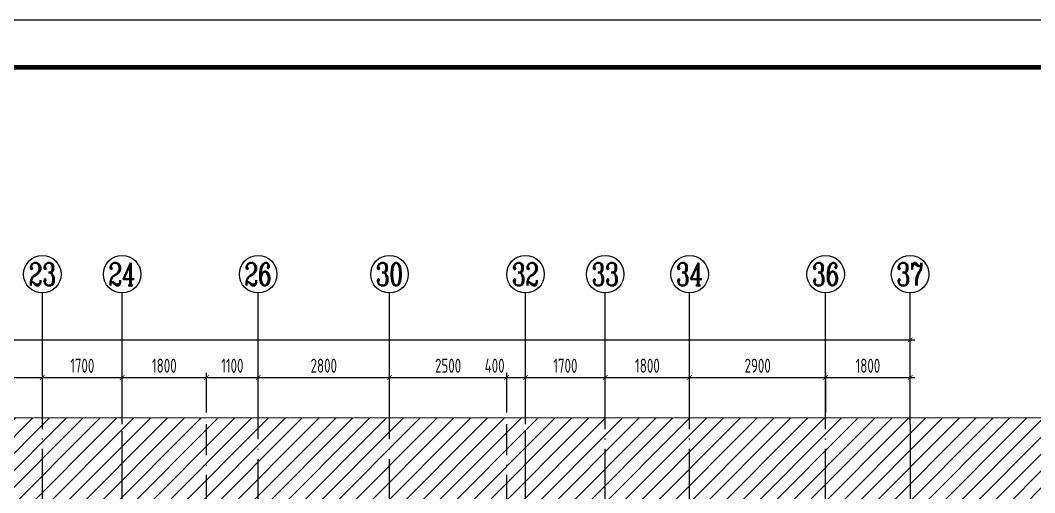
# Model space of a CAD drawing. Extents: x -655480 to 203344, y -294099 to 287156.
# Drawn here: x -375617 to -353989, y 216112 to 226182 of the extents above; entities that cross this region are included whole.
import ezdxf
from ezdxf.enums import TextEntityAlignment as Align

# ---------------------------------------------------------------- set-up
doc = ezdxf.new("R2010")
doc.units = 0
doc.header["$LTSCALE"] = 1000
doc.linetypes.add('DOTE', pattern=[2.42, 2, -0.2, 0.02, -0.2])
doc.layers.get('0').update_dxf_attribs({"linetype": 'CONTINUOUS'})
doc.layers.get('DEFPOINTS').update_dxf_attribs({"linetype": 'CONTINUOUS'})
for name, color, linetype in [('-TK', 7, 'CONTINUOUS'), ('A-AXIS', 1, 'CONTINUOUS'), ('A-DOTE', 10, 'DOTE'), ('AXIS_NUM', 7, 'CONTINUOUS'), ('S-Y一般标注', 3, 'CONTINUOUS'), ('S-降板填充', 75, 'CONTINUOUS')]:
    doc.layers.add(name, color=color, linetype=linetype)
doc.layers.add('板元', color=253, linetype='CONTINUOUS', lineweight=18)
doc.styles.add('TSSD_Axis', font='complex.shx', dxfattribs={"width": 0.7, "bigfont": 'hztxt.shx'})
doc.styles.add('TSSD_DIMENSION', font='Tssdeng.shx', dxfattribs={"width": 0.7, "bigfont": 'tssdchn.shx'})
doc.dimstyles.new('TSSD_100_100', dxfattribs={"dimtxt": 300, "dimasz": 100, "dimexe": 100, "dimexo": 250, "dimgap": 100, "dimtad": 1, "dimdec": 0, "dimzin": 0, "dimdsep": 46, "dimtxsty": 'TSSD_DIMENSION', "dimblk": 'ARCHTICK', "dimcen": 0, "dimdle": 100, "dimclrt": 7, "dimadec": 0, "dimazin": 0, "dimtfac": 1, "dimtdec": 0, "dimtix": 1, "dimtmove": 2, "dimatfit": 3, "dimldrblk": 'ARCHTICK', "dimfxl": 1, "dimtolj": 1, "dimtzin": 0, "dimarcsym": 0})

# ---------------------------------------------------------------- blocks, each defined once
blk = doc.blocks.new('A1')
blk.add_lwpolyline([(0, 59400), (0, 0), (84100, 0), (84100, 59400)], close=True)
at = {"const_width": 100}
blk.add_lwpolyline([(2500, 58400), (2500, 1000), (83100, 1000), (83100, 58400)], close=True, dxfattribs=at)
blk = doc.blocks.new('ts_axno')
at = {"color": 0, "linetype": 'ByBlock', "lineweight": -2}
blk.add_circle((0, 0), 0.5, dxfattribs=at)
at = {"color": 0, "linetype": 'ByBlock', "lineweight": -2, "style": 'TSSD_Axis', "width": 0.7}
blk.add_attdef('A', text='', height=0.6, dxfattribs=at).set_placement((0, 0), align=Align.MIDDLE_CENTER)
blk = doc.blocks.new('_ArchTick')
at = {"color": 0, "linetype": 'ByBlock', "const_width": 0.15}
blk.add_lwpolyline([(-0.5, -0.5), (0.5, 0.5)], dxfattribs=at)
blk = doc.blocks.new('*D485')
at = {"layer": 'DEFPOINTS', "color": 0, "transparency": 16777216}
for p in [(-163391, 288113), (-165191, 287113), (-163391, 287113)]:
    blk.add_point(p, dxfattribs=at)
at = {"layer": 'S-Y一般标注', "color": 0, "lineweight": -2, "transparency": 16777216}
for p, q in [((-165291, 288113), (-163291, 288113)), ((-165191, 287363), (-165191, 288213)), ((-163391, 287363), (-163391, 288213))]:
    blk.add_line(p, q, dxfattribs=at)
at = {"layer": 'S-Y一般标注', "color": 0, "lineweight": -2, "transparency": 16777216, "xscale": 100, "yscale": 100, "zscale": 100, "rotation": 180}
blk.add_blockref('_ArchTick', (-165191, 288113), dxfattribs=at)
at = {"layer": 'S-Y一般标注', "color": 0, "lineweight": -2, "transparency": 16777216, "xscale": 100, "yscale": 100, "zscale": 100}
blk.add_blockref('_ArchTick', (-163391, 288113), dxfattribs=at)
at = {"layer": 'S-Y一般标注', "color": 7, "transparency": 16777216, "insert": (-164291, 288363), "char_height": 300, "attachment_point": 5, "style": 'TSSD_DIMENSION'}
blk.add_mtext('\\A1;1800', dxfattribs=at)
blk = doc.blocks.new('*D486')
at = {"layer": 'DEFPOINTS', "color": 0, "transparency": 16777216}
for p in [(-161691, 288113), (-163391, 287113), (-161691, 287113)]:
    blk.add_point(p, dxfattribs=at)
at = {"layer": 'S-Y一般标注', "color": 0, "lineweight": -2, "transparency": 16777216}
for p, q in [((-163491, 288113), (-161591, 288113)), ((-163391, 287363), (-163391, 288213)), ((-161691, 287363), (-161691, 288213))]:
    blk.add_line(p, q, dxfattribs=at)
at = {"layer": 'S-Y一般标注', "color": 0, "lineweight": -2, "transparency": 16777216, "xscale": 100, "yscale": 100, "zscale": 100, "rotation": 180}
blk.add_blockref('_ArchTick', (-163391, 288113), dxfattribs=at)
at = {"layer": 'S-Y一般标注', "color": 0, "lineweight": -2, "transparency": 16777216, "xscale": 100, "yscale": 100, "zscale": 100}
blk.add_blockref('_ArchTick', (-161691, 288113), dxfattribs=at)
at = {"layer": 'S-Y一般标注', "color": 7, "transparency": 16777216, "insert": (-162541, 288363), "char_height": 300, "attachment_point": 5, "style": 'TSSD_DIMENSION'}
blk.add_mtext('\\A1;1700', dxfattribs=at)
blk = doc.blocks.new('*D487')
at = {"layer": 'DEFPOINTS', "color": 0, "transparency": 16777216}
for p in [(-158791, 288113), (-159891, 287113), (-158791, 287113)]:
    blk.add_point(p, dxfattribs=at)
at = {"layer": 'S-Y一般标注', "color": 0, "lineweight": -2, "transparency": 16777216}
for p, q in [((-159991, 288113), (-158691, 288113)), ((-159891, 287363), (-159891, 288213)), ((-158791, 287363), (-158791, 288213))]:
    blk.add_line(p, q, dxfattribs=at)
at = {"layer": 'S-Y一般标注', "color": 0, "lineweight": -2, "transparency": 16777216, "xscale": 100, "yscale": 100, "zscale": 100, "rotation": 180}
blk.add_blockref('_ArchTick', (-159891, 288113), dxfattribs=at)
at = {"layer": 'S-Y一般标注', "color": 0, "lineweight": -2, "transparency": 16777216, "xscale": 100, "yscale": 100, "zscale": 100}
blk.add_blockref('_ArchTick', (-158791, 288113), dxfattribs=at)
at = {"layer": 'S-Y一般标注', "color": 7, "transparency": 16777216, "insert": (-159341, 288363), "char_height": 300, "attachment_point": 5, "style": 'TSSD_DIMENSION'}
blk.add_mtext('\\A1;1100', dxfattribs=at)
blk = doc.blocks.new('*D488')
at = {"layer": 'DEFPOINTS', "color": 0, "transparency": 16777216}
for p in [(-155991, 288113), (-158791, 287113), (-155991, 287113)]:
    blk.add_point(p, dxfattribs=at)
at = {"layer": 'S-Y一般标注', "color": 0, "lineweight": -2, "transparency": 16777216}
for p, q in [((-158891, 288113), (-155891, 288113)), ((-158791, 287363), (-158791, 288213)), ((-155991, 287363), (-155991, 288213))]:
    blk.add_line(p, q, dxfattribs=at)
at = {"layer": 'S-Y一般标注', "color": 0, "lineweight": -2, "transparency": 16777216, "xscale": 100, "yscale": 100, "zscale": 100, "rotation": 180}
blk.add_blockref('_ArchTick', (-158791, 288113), dxfattribs=at)
at = {"layer": 'S-Y一般标注', "color": 0, "lineweight": -2, "transparency": 16777216, "xscale": 100, "yscale": 100, "zscale": 100}
blk.add_blockref('_ArchTick', (-155991, 288113), dxfattribs=at)
at = {"layer": 'S-Y一般标注', "color": 7, "transparency": 16777216, "insert": (-157391, 288363), "char_height": 300, "attachment_point": 5, "style": 'TSSD_DIMENSION'}
blk.add_mtext('\\A1;2800', dxfattribs=at)
blk = doc.blocks.new('*D489')
at = {"layer": 'DEFPOINTS', "color": 0, "transparency": 16777216}
for p in [(-153091, 288113), (-153491, 287113), (-153091, 287113)]:
    blk.add_point(p, dxfattribs=at)
at = {"layer": 'S-Y一般标注', "color": 0, "lineweight": -2, "transparency": 16777216}
for p, q in [((-153591, 288113), (-152991, 288113)), ((-153491, 287363), (-153491, 288213)), ((-153091, 287363), (-153091, 288213))]:
    blk.add_line(p, q, dxfattribs=at)
at = {"layer": 'S-Y一般标注', "color": 0, "lineweight": -2, "transparency": 16777216, "xscale": 100, "yscale": 100, "zscale": 100, "rotation": 180}
blk.add_blockref('_ArchTick', (-153491, 288113), dxfattribs=at)
at = {"layer": 'S-Y一般标注', "color": 0, "lineweight": -2, "transparency": 16777216, "xscale": 100, "yscale": 100, "zscale": 100}
blk.add_blockref('_ArchTick', (-153091, 288113), dxfattribs=at)
at = {"layer": 'S-Y一般标注', "color": 7, "transparency": 16777216, "insert": (-153749, 288363), "char_height": 300, "attachment_point": 5, "style": 'TSSD_DIMENSION'}
blk.add_mtext('\\A1;400', dxfattribs=at)
blk = doc.blocks.new('*D490')
at = {"layer": 'DEFPOINTS', "color": 0, "transparency": 16777216}
for p in [(-151391, 288113), (-153091, 287113), (-151391, 287113)]:
    blk.add_point(p, dxfattribs=at)
at = {"layer": 'S-Y一般标注', "color": 0, "lineweight": -2, "transparency": 16777216}
for p, q in [((-153191, 288113), (-151291, 288113)), ((-153091, 287363), (-153091, 288213)), ((-151391, 287363), (-151391, 288213))]:
    blk.add_line(p, q, dxfattribs=at)
at = {"layer": 'S-Y一般标注', "color": 0, "lineweight": -2, "transparency": 16777216, "xscale": 100, "yscale": 100, "zscale": 100, "rotation": 180}
blk.add_blockref('_ArchTick', (-153091, 288113), dxfattribs=at)
at = {"layer": 'S-Y一般标注', "color": 0, "lineweight": -2, "transparency": 16777216, "xscale": 100, "yscale": 100, "zscale": 100}
blk.add_blockref('_ArchTick', (-151391, 288113), dxfattribs=at)
at = {"layer": 'S-Y一般标注', "color": 7, "transparency": 16777216, "insert": (-152241, 288363), "char_height": 300, "attachment_point": 5, "style": 'TSSD_DIMENSION'}
blk.add_mtext('\\A1;1700', dxfattribs=at)
blk = doc.blocks.new('*D491')
at = {"layer": 'DEFPOINTS', "color": 0, "transparency": 16777216}
for p in [(-149591, 288113), (-151391, 287113), (-149591, 287113)]:
    blk.add_point(p, dxfattribs=at)
at = {"layer": 'S-Y一般标注', "color": 0, "lineweight": -2, "transparency": 16777216}
for p, q in [((-151491, 288113), (-149491, 288113)), ((-151391, 287363), (-151391, 288213)), ((-149591, 287363), (-149591, 288213))]:
    blk.add_line(p, q, dxfattribs=at)
at = {"layer": 'S-Y一般标注', "color": 0, "lineweight": -2, "transparency": 16777216, "xscale": 100, "yscale": 100, "zscale": 100, "rotation": 180}
blk.add_blockref('_ArchTick', (-151391, 288113), dxfattribs=at)
at = {"layer": 'S-Y一般标注', "color": 0, "lineweight": -2, "transparency": 16777216, "xscale": 100, "yscale": 100, "zscale": 100}
blk.add_blockref('_ArchTick', (-149591, 288113), dxfattribs=at)
at = {"layer": 'S-Y一般标注', "color": 7, "transparency": 16777216, "insert": (-150491, 288363), "char_height": 300, "attachment_point": 5, "style": 'TSSD_DIMENSION'}
blk.add_mtext('\\A1;1800', dxfattribs=at)
blk = doc.blocks.new('*D492')
at = {"layer": 'DEFPOINTS', "color": 0, "transparency": 16777216}
for p in [(-146691, 288113), (-149591, 287113), (-146691, 287113)]:
    blk.add_point(p, dxfattribs=at)
at = {"layer": 'S-Y一般标注', "color": 0, "lineweight": -2, "transparency": 16777216}
for p, q in [((-149691, 288113), (-146591, 288113)), ((-149591, 287363), (-149591, 288213)), ((-146691, 287363), (-146691, 288213))]:
    blk.add_line(p, q, dxfattribs=at)
at = {"layer": 'S-Y一般标注', "color": 0, "lineweight": -2, "transparency": 16777216, "xscale": 100, "yscale": 100, "zscale": 100, "rotation": 180}
blk.add_blockref('_ArchTick', (-149591, 288113), dxfattribs=at)
at = {"layer": 'S-Y一般标注', "color": 0, "lineweight": -2, "transparency": 16777216, "xscale": 100, "yscale": 100, "zscale": 100}
blk.add_blockref('_ArchTick', (-146691, 288113), dxfattribs=at)
at = {"layer": 'S-Y一般标注', "color": 7, "transparency": 16777216, "insert": (-148141, 288363), "char_height": 300, "attachment_point": 5, "style": 'TSSD_DIMENSION'}
blk.add_mtext('\\A1;2900', dxfattribs=at)
blk = doc.blocks.new('*D493')
at = {"layer": 'DEFPOINTS', "color": 0, "transparency": 16777216}
for p in [(-144891, 288113), (-146691, 287113), (-144891, 287113)]:
    blk.add_point(p, dxfattribs=at)
at = {"layer": 'S-Y一般标注', "color": 0, "lineweight": -2, "transparency": 16777216}
for p, q in [((-146791, 288113), (-144791, 288113)), ((-146691, 287363), (-146691, 288213)), ((-144891, 287363), (-144891, 288213))]:
    blk.add_line(p, q, dxfattribs=at)
at = {"layer": 'S-Y一般标注', "color": 0, "lineweight": -2, "transparency": 16777216, "xscale": 100, "yscale": 100, "zscale": 100, "rotation": 180}
blk.add_blockref('_ArchTick', (-146691, 288113), dxfattribs=at)
at = {"layer": 'S-Y一般标注', "color": 0, "lineweight": -2, "transparency": 16777216, "xscale": 100, "yscale": 100, "zscale": 100}
blk.add_blockref('_ArchTick', (-144891, 288113), dxfattribs=at)
at = {"layer": 'S-Y一般标注', "color": 7, "transparency": 16777216, "insert": (-145791, 288363), "char_height": 300, "attachment_point": 5, "style": 'TSSD_DIMENSION'}
blk.add_mtext('\\A1;1800', dxfattribs=at)
blk = doc.blocks.new('*D494')
at = {"layer": 'DEFPOINTS', "color": 0, "transparency": 16777216}
for p in [(-144891, 288913), (-194891, 287113), (-144891, 287113)]:
    blk.add_point(p, dxfattribs=at)
at = {"layer": 'S-Y一般标注', "color": 0, "lineweight": -2, "transparency": 16777216}
for p, q in [((-194891, 287363), (-194891, 289013)), ((-144891, 287363), (-144891, 289013)), ((-194991, 288913), (-144791, 288913))]:
    blk.add_line(p, q, dxfattribs=at)
at = {"layer": 'S-Y一般标注', "color": 0, "lineweight": -2, "transparency": 16777216, "xscale": 100, "yscale": 100, "zscale": 100, "rotation": 180}
blk.add_blockref('_ArchTick', (-194891, 288913), dxfattribs=at)
at = {"layer": 'S-Y一般标注', "color": 0, "lineweight": -2, "transparency": 16777216, "xscale": 100, "yscale": 100, "zscale": 100}
blk.add_blockref('_ArchTick', (-144891, 288913), dxfattribs=at)
at = {"layer": 'S-Y一般标注', "color": 7, "transparency": 16777216, "insert": (-169891, 289163), "char_height": 300, "attachment_point": 5, "style": 'TSSD_DIMENSION'}
blk.add_mtext('\\A1;50000', dxfattribs=at)
blk = doc.blocks.new('*D509')
at = {"layer": 'DEFPOINTS', "color": 0, "transparency": 16777216}
for p in [(-159891, 288113), (-161691, 287113), (-159891, 287113)]:
    blk.add_point(p, dxfattribs=at)
at = {"layer": 'S-Y一般标注', "color": 0, "lineweight": -2, "transparency": 16777216}
for p, q in [((-161791, 288113), (-159791, 288113)), ((-161691, 287363), (-161691, 288213)), ((-159891, 287363), (-159891, 288213))]:
    blk.add_line(p, q, dxfattribs=at)
at = {"layer": 'S-Y一般标注', "color": 0, "lineweight": -2, "transparency": 16777216, "xscale": 100, "yscale": 100, "zscale": 100, "rotation": 180}
blk.add_blockref('_ArchTick', (-161691, 288113), dxfattribs=at)
at = {"layer": 'S-Y一般标注', "color": 0, "lineweight": -2, "transparency": 16777216, "xscale": 100, "yscale": 100, "zscale": 100}
blk.add_blockref('_ArchTick', (-159891, 288113), dxfattribs=at)
at = {"layer": 'S-Y一般标注', "color": 7, "transparency": 16777216, "insert": (-160791, 288363), "char_height": 300, "attachment_point": 5, "style": 'TSSD_DIMENSION'}
blk.add_mtext('\\A1;1800', dxfattribs=at)
blk = doc.blocks.new('*D510')
at = {"layer": 'DEFPOINTS', "color": 0, "transparency": 16777216}
for p in [(-153491, 288113), (-155991, 287113), (-153491, 287113)]:
    blk.add_point(p, dxfattribs=at)
at = {"layer": 'S-Y一般标注', "color": 0, "lineweight": -2, "transparency": 16777216}
for p, q in [((-156091, 288113), (-153391, 288113)), ((-155991, 287363), (-155991, 288213)), ((-153491, 287363), (-153491, 288213))]:
    blk.add_line(p, q, dxfattribs=at)
at = {"layer": 'S-Y一般标注', "color": 0, "lineweight": -2, "transparency": 16777216, "xscale": 100, "yscale": 100, "zscale": 100, "rotation": 180}
blk.add_blockref('_ArchTick', (-155991, 288113), dxfattribs=at)
at = {"layer": 'S-Y一般标注', "color": 0, "lineweight": -2, "transparency": 16777216, "xscale": 100, "yscale": 100, "zscale": 100}
blk.add_blockref('_ArchTick', (-153491, 288113), dxfattribs=at)
at = {"layer": 'S-Y一般标注', "color": 7, "transparency": 16777216, "insert": (-154741, 288363), "char_height": 300, "attachment_point": 5, "style": 'TSSD_DIMENSION'}
blk.add_mtext('\\A1;2500', dxfattribs=at)
blk = doc.blocks.new('20210827.00163710')
at = {"layer": 'A-AXIS'}
for p, q in [((-218672, -268230.2), (-218672, -265430.2)), ((-216972, -268230.2), (-216972, -265430.2)), ((-214072, -268230.2), (-214072, -265430.2)), ((-211272, -268230.2), (-211272, -265430.2)), ((-208372, -268230.2), (-208372, -265430.2)), ((-206672, -268230.2), (-206672, -265430.2)), ((-204872, -268230.2), (-204872, -265430.2)), ((-201972, -268230.2), (-201972, -265430.2)), ((-200172, -268230.2), (-200172, -265430.2))]:
    blk.add_line(p, q, dxfattribs=at)
at = {"layer": 'A-DOTE'}
for p, q in [((-218672, -280430.2), (-218672, -268230.2)), ((-216972, -277630.2), (-216972, -268230.2)), ((-215172, -273730.2), (-215172, -268230.2)), ((-214072, -278229.9), (-214072, -268230.2)), ((-211272, -278229.9), (-211272, -268230.2)), ((-208772, -273730.2), (-208772, -268230.2)), ((-208372, -277630.2), (-208372, -268230.2)), ((-206672, -280430.2), (-206672, -268230.2)), ((-204872, -280430.2), (-204872, -268230.2)), ((-201972, -280430.2), (-201972, -268230.2)), ((-200172, -268230.2), (-200172, -289730.2))]:
    blk.add_line(p, q, dxfattribs=at)
at = {"layer": 'A-AXIS'}
ref = blk.add_blockref('ts_axno', (-218672, -265030.2), dxfattribs=dict(at, xscale=800, yscale=800, zscale=800))
ref.add_attrib('15', '23', dxfattribs={"layer": 'AXIS_NUM', "height": 480, "style": 'TSSD_Axis', "width": 0.7}).set_placement((-218672, -265030.2), align=Align.MIDDLE_CENTER)
ref = blk.add_blockref('ts_axno', (-216972, -265030.2), dxfattribs=dict(at, xscale=800, yscale=800, zscale=800))
ref.add_attrib('16', '24', dxfattribs={"layer": 'AXIS_NUM', "height": 480, "style": 'TSSD_Axis', "width": 0.7}).set_placement((-216972, -265030.2), align=Align.MIDDLE_CENTER)
ref = blk.add_blockref('ts_axno', (-214072, -265030.2), dxfattribs=dict(at, xscale=800, yscale=800, zscale=800))
ref.add_attrib('17', '26', dxfattribs={"layer": 'AXIS_NUM', "height": 480, "style": 'TSSD_Axis', "width": 0.7}).set_placement((-214072, -265030.2), align=Align.MIDDLE_CENTER)
ref = blk.add_blockref('ts_axno', (-211272, -265030.2), dxfattribs=dict(at, xscale=800, yscale=800, zscale=800))
ref.add_attrib('18', '30', dxfattribs={"layer": 'AXIS_NUM', "height": 480, "style": 'TSSD_Axis', "width": 0.7}).set_placement((-211272, -265030.2), align=Align.MIDDLE_CENTER)
ref = blk.add_blockref('ts_axno', (-208372, -265030.2), dxfattribs=dict(at, xscale=800, yscale=800, zscale=800))
ref.add_attrib('19', '32', dxfattribs={"layer": 'AXIS_NUM', "height": 480, "style": 'TSSD_Axis', "width": 0.7}).set_placement((-208372, -265030.2), align=Align.MIDDLE_CENTER)
ref = blk.add_blockref('ts_axno', (-206672, -265030.2), dxfattribs=dict(at, xscale=800, yscale=800, zscale=800))
ref.add_attrib('20', '33', dxfattribs={"layer": 'AXIS_NUM', "height": 480, "style": 'TSSD_Axis', "width": 0.7}).set_placement((-206672, -265030.2), align=Align.MIDDLE_CENTER)
ref = blk.add_blockref('ts_axno', (-204872, -265030.2), dxfattribs=dict(at, xscale=800, yscale=800, zscale=800))
ref.add_attrib('21', '34', dxfattribs={"layer": 'AXIS_NUM', "height": 480, "style": 'TSSD_Axis', "width": 0.7}).set_placement((-204872, -265030.2), align=Align.MIDDLE_CENTER)
ref = blk.add_blockref('ts_axno', (-201972, -265030.2), dxfattribs=dict(at, xscale=800, yscale=800, zscale=800))
ref.add_attrib('22', '36', dxfattribs={"layer": 'AXIS_NUM', "height": 480, "style": 'TSSD_Axis', "width": 0.7}).set_placement((-201972, -265030.2), align=Align.MIDDLE_CENTER)
ref = blk.add_blockref('ts_axno', (-200172, -265030.2), dxfattribs=dict(at, xscale=800, yscale=800, zscale=800))
ref.add_attrib('23', '37', dxfattribs={"layer": 'AXIS_NUM', "height": 480, "style": 'TSSD_Axis', "width": 0.7}).set_placement((-200172, -265030.2), align=Align.MIDDLE_CENTER)
at = {"layer": 'S-Y一般标注'}
for base, p1, p2, picture, middle in [((-200172, -266430.2), (-250172, -268230.2), (-200172, -268230.2), '*D494', (-225172, -266180.2)), ((-218672, -267230.2), (-220472, -268230.2), (-218672, -268230.2), '*D485', (-219572, -266980.2)), ((-216972, -267230.2), (-218672, -268230.2), (-216972, -268230.2), '*D486', (-217822, -266980.2)), ((-215172, -267230.2), (-216972, -268230.2), (-215172, -268230.2), '*D509', (-216072, -266980.2)), ((-214072, -267230.2), (-215172, -268230.2), (-214072, -268230.2), '*D487', (-214622, -266980.2)), ((-211272, -267230.2), (-214072, -268230.2), (-211272, -268230.2), '*D488', (-212672, -266980.2)), ((-208772, -267230.2), (-211272, -268230.2), (-208772, -268230.2), '*D510', (-210022, -266980.2)), ((-206672, -267230.2), (-208372, -268230.2), (-206672, -268230.2), '*D490', (-207522, -266980.2)), ((-204872, -267230.2), (-206672, -268230.2), (-204872, -268230.2), '*D491', (-205772, -266980.2)), ((-201972, -267230.2), (-204872, -268230.2), (-201972, -268230.2), '*D492', (-203422, -266980.2)), ((-200172, -267230.2), (-201972, -268230.2), (-200172, -268230.2), '*D493', (-201072, -266980.2))]:
    dim = blk.add_linear_dim(base=base, p1=p1, p2=p2, dimstyle='TSSD_100_100', dxfattribs=at)
    dim.commit()
    dim.dimension.update_dxf_attribs({"geometry": picture, "text_midpoint": middle, "insert": (-55280.9, -555343.3)})
dim = blk.add_linear_dim(base=(-208372, -267230.2), p1=(-208772, -268230.2), p2=(-208372, -268230.2), dimstyle='TSSD_100_100', dxfattribs=at)
dim.commit()
dim.dimension.update_dxf_attribs({"geometry": '*D489', "text_midpoint": (-209030.1, -266980.2), "dimtype": 128, "insert": (-55280.9, -555343.3)})

msp = doc.modelspace()

# ---------------------------------------------------------------- hatches: boundary and pattern name
at = {"layer": 'S-降板填充'}
h = msp.add_hatch(dxfattribs=at)
h.set_pattern_fill('ANSI31', color=252, scale=80, style=0)
h.paths.add_polyline_path([(-353602.69, 217704.69), (-409646.04, 217704.69), (-409646.04, 197044.71), (-353602.69, 197044.71)])
h.paths.add_polyline_path([(-372340.88, 210569.14), (-372340.88, 213369.14), (-355096.05, 213369.14), (-355096.05, 198469.14), (-396746.05, 198469.14), (-396746.05, 197869.14), (-408146.05, 197869.14), (-408146.05, 212769.14), (-396245.88, 212769.14), (-396245.88, 214469.14), (-390546.05, 214469.14), (-390546.05, 210569.14)], flags=16)

# ---------------------------------------------------------------- linework, layer by layer
at = {"layer": '板元', "color": 2}
msp.add_lwpolyline([(-409646.04, 197044.71), (-409646.04, 217704.69), (-353602.69, 217704.69), (-353602.69, 197044.71)], close=True, dxfattribs=at)

# ---------------------------------------------------------------- block references
at = {"layer": '-TK'}
msp.add_blockref('A1', (-418397.56, 166782.28), dxfattribs=at)
at = {"layer": 'A-DOTE', "color": 2}
msp.add_blockref('20210827.00163710', (-156474.07, 485799.36), dxfattribs=at)

doc.saveas('drawing.dxf')
